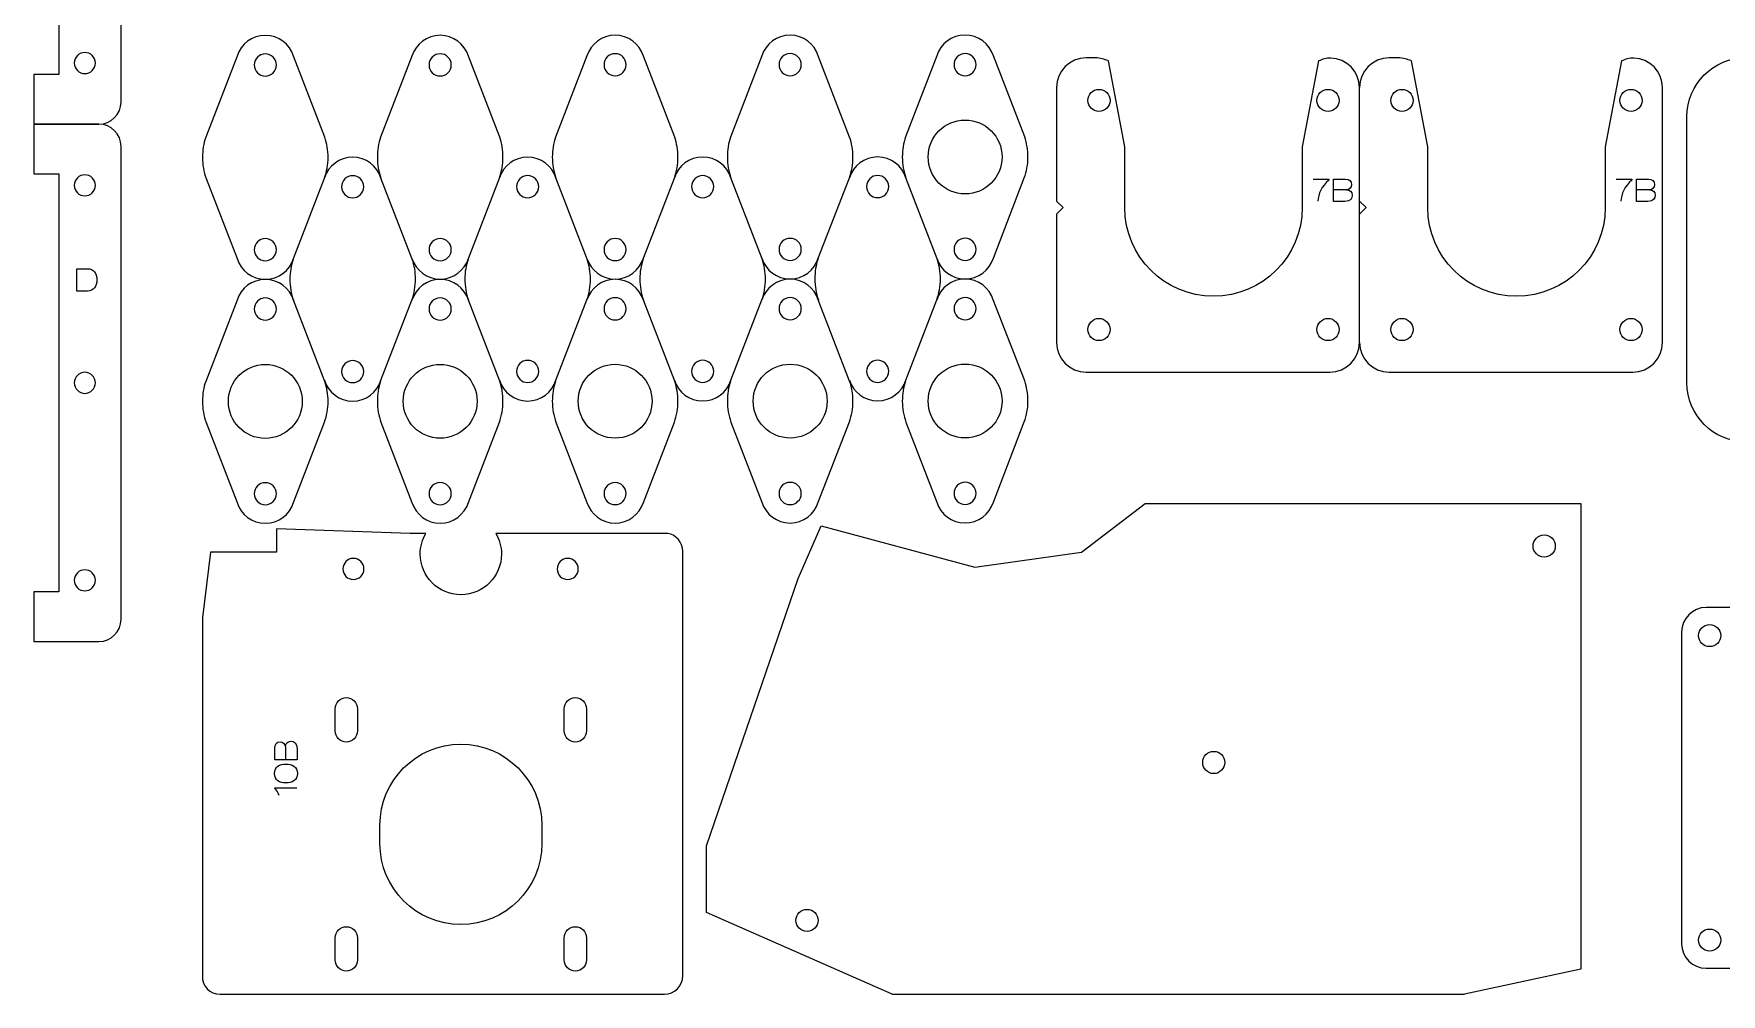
# Model space of a CAD drawing. Header units: millimetres. Extents: x 3 to 781, y 1 to 299.
# Drawn here: x 11.9 to 194.6, y 93.2 to 197.2 of the extents above; entities that cross this region are included whole.
import ezdxf

# ---------------------------------------------------------------- set-up
doc = ezdxf.new("R2010")
doc.units = ezdxf.units.MM
doc.layers.add('Layer_1', color=1, linetype='CONTINUOUS', true_color=0xff0000)
doc.layers.add('Left D Arm Back Text', color=5, linetype='CONTINUOUS', lineweight=0, true_color=0x0000ff)
doc.layers.add('Left D Back', color=1, linetype='CONTINUOUS', lineweight=0, true_color=0xff0000)

msp = doc.modelspace()

# ---------------------------------------------------------------- linework, layer by layer
at = {"layer": 'Layer_1'}
for p, q in [((32.06, 93.22), (80.17, 93.22)), ((104.83, 93.24), (166.78, 93.24))]:
    msp.add_line(p, q, dxfattribs=at)
at = {"layer": 'Layer_1', "color": 1, "true_color": 0xff0000}
for points in [[(33.9, 194.78), (30.51, 185.99)], [(38.16, 193.82), (38.16, 193.82)], [(43.4, 185.99), (40.01, 194.77)], [(52.84, 194.79), (49.44, 186)], [(57.09, 193.83), (57.09, 193.83)], [(62.34, 186), (58.95, 194.78)], [(71.78, 194.8), (68.39, 186.01)], [(76.03, 193.84), (76.03, 193.84)], [(81.28, 186.01), (77.89, 194.79)], [(90.72, 194.8), (87.33, 186.02)], [(94.98, 193.85), (94.98, 193.85)], [(100.22, 186.02), (96.83, 194.8)], [(109.66, 194.81), (106.27, 186.03)], [(113.92, 193.86), (113.92, 193.86)], [(119.17, 186.03), (115.78, 194.81)], [(126.81, 194.58), (125.81, 194.58)], [(130.01, 178.38), (130.01, 184.95), (128.23, 194.25)], [(150.99, 194.25), (149.2, 184.95), (149.21, 178.38)], [(159.61, 194.58), (158.61, 194.58)], [(162.81, 178.38), (162.81, 184.95), (161.03, 194.25)], [(183.79, 194.25), (182.01, 184.95), (182.01, 178.38)], [(122.61, 191.38), (122.61, 179.09), (123.32, 178.39), (122.61, 177.68), (122.61, 163.78), (122.61, 163.78)], [(127.21, 191.18), (127.21, 191.18)], [(152.01, 191.18), (152.01, 191.18)], [(155.41, 163.78), (155.41, 191.38)], [(160.01, 191.18), (160.01, 191.18)], [(184.81, 191.18), (184.81, 191.18)], [(188.21, 163.78), (188.21, 191.38)], [(190.86, 159.42), (190.86, 188.22)], [(112.72, 187.86), (112.72, 187.86)], [(30.55, 181.54), (33.9, 172.86), (33.9, 172.86)], [(40.01, 172.87), (43.37, 181.56)], [(52.87, 172.8), (49.48, 181.58)], [(58.95, 172.88), (62.31, 181.57)], [(71.81, 172.81), (68.42, 181.59)], [(77.89, 172.89), (81.25, 181.58)], [(90.75, 172.82), (87.36, 181.6)], [(96.83, 172.9), (100.19, 181.59)], [(109.7, 172.83), (106.31, 181.61)], [(115.78, 172.91), (119.13, 181.6)], [(47.62, 180.63), (47.62, 180.63)], [(66.56, 180.64), (66.56, 180.64)], [(85.51, 180.65), (85.51, 180.65)], [(104.45, 180.66), (104.45, 180.66)], [(155.41, 179.09), (156.12, 178.39), (155.41, 177.68)], [(38.16, 173.82), (38.16, 173.82)], [(57.09, 173.83), (57.09, 173.83)], [(76.03, 173.84), (76.03, 173.84)], [(94.98, 173.85), (94.98, 173.85)], [(113.92, 173.86), (113.92, 173.86)], [(33.9, 168.36), (30.51, 159.57), (30.51, 159.57)], [(43.4, 159.57), (40.01, 168.35)], [(49.48, 159.68), (52.84, 168.37)], [(62.34, 159.58), (58.95, 168.37)], [(68.42, 159.69), (71.78, 168.38)], [(81.28, 159.59), (77.89, 168.37)], [(87.36, 159.7), (90.72, 168.39)], [(100.22, 159.6), (96.83, 168.38)], [(106.31, 159.71), (109.66, 168.4)], [(119.17, 159.61), (115.77, 168.39)], [(38.16, 167.4), (38.16, 167.4)], [(57.09, 167.41), (57.09, 167.41)], [(76.03, 167.42), (76.03, 167.42)], [(94.98, 167.43), (94.98, 167.43)], [(113.92, 167.44), (113.92, 167.44)], [(127.21, 166.38), (127.21, 166.38)], [(152.01, 166.38), (152.01, 166.38)], [(160.01, 166.38), (160.01, 166.38)], [(184.81, 166.38), (184.81, 166.38)], [(36.96, 161.4), (36.96, 161.4)], [(55.89, 161.41), (55.89, 161.41)], [(74.83, 161.42), (74.83, 161.42)], [(93.78, 161.43), (93.78, 161.43)], [(112.72, 161.44), (112.72, 161.44)], [(47.62, 160.63), (47.62, 160.63)], [(66.56, 160.64), (66.56, 160.64)], [(85.51, 160.65), (85.51, 160.65)], [(104.45, 160.66), (104.45, 160.66)], [(125.81, 160.58), (152.21, 160.58)], [(158.61, 160.58), (185.01, 160.58)], [(30.55, 155.13), (33.9, 146.45)], [(40.01, 146.45), (43.37, 155.14)], [(49.48, 155.14), (52.84, 146.46)], [(58.95, 146.46), (62.31, 155.15)], [(68.42, 155.15), (71.78, 146.47)], [(77.89, 146.47), (81.25, 155.16)], [(87.37, 155.15), (90.72, 146.48)], [(96.83, 146.48), (100.19, 155.17)], [(106.31, 155.16), (109.66, 146.48)], [(115.78, 146.49), (119.13, 155.18)], [(38.16, 147.4), (38.16, 147.4)], [(57.09, 147.41), (57.09, 147.41)], [(76.03, 147.42), (76.03, 147.42)], [(104.83, 93.24), (84.73, 102.07), (84.73, 109.29), (94.64, 138.21), (97.15, 143.93), (113.79, 139.44), (125.31, 141.07), (132.22, 146.33), (179.37, 146.33), (179.37, 95.92), (166.78, 93.24)], [(94.98, 147.43), (94.98, 147.43)], [(113.92, 147.44), (113.92, 147.44)], [(54.35, 143.11), (52.63, 143.11), (38.17, 143.6), (38.17, 141.06), (31.04, 141.06), (30.16, 134.01), (30.16, 95.2)], [(80.03, 143.11), (61.91, 143.11)], [(82.15, 95.2), (82.15, 141.17)], [(176.61, 141.74), (176.61, 141.74)], [(46.5, 138.12), (46.5, 138.12)], [(69.7, 138.12), (69.7, 138.12)], [(226.68, 135.09), (221.58, 135.09), (198.19, 135.09), (192.93, 135.09)], [(190.28, 132.43), (190.28, 103.95), (190.28, 98.69)], [(193.32, 133.25), (193.32, 133.25)], [(44.53, 121.72), (44.53, 124.13)], [(46.93, 124.13), (46.93, 121.72), (46.93, 121.72)], [(69.33, 121.72), (69.33, 124.13)], [(71.73, 124.13), (71.73, 121.72), (71.73, 121.72)], [(140.84, 118.31), (140.84, 118.31)], [(49.37, 109.52), (49.37, 111.53)], [(66.89, 111.53), (66.89, 109.52), (66.89, 109.52)], [(96.81, 101.21), (96.81, 101.21)], [(44.53, 96.92), (44.53, 99.33)], [(46.93, 99.33), (46.93, 96.92), (46.93, 96.92)], [(69.33, 96.92), (69.33, 99.33)], [(71.73, 99.33), (71.73, 96.92), (71.73, 96.92)], [(192.12, 99.08), (192.12, 99.08)], [(192.94, 96.04), (198.03, 96.04), (221.42, 96.04), (221.42, 96.04)]]:
    msp.add_lwpolyline(points, dxfattribs=at)
at = {"layer": 'Layer_1', "color": 5, "true_color": 0x0000ff}
for points in [[(150.4, 181.44), (152.09, 181.44), (152.09, 181.35)], [(152.59, 181.46), (153.91, 181.46)], [(153.82, 179.04), (152.59, 179.04), (152.59, 181.46), (152.59, 181.46)], [(183.2, 181.44), (184.89, 181.44), (184.89, 181.35)], [(185.39, 181.46), (186.71, 181.46)], [(186.62, 179.04), (185.39, 179.04), (185.39, 181.46), (185.39, 181.46)], [(154.02, 180.31), (152.59, 180.31)], [(154.02, 180.31), (154.02, 180.3)], [(186.82, 180.31), (185.39, 180.31)], [(186.82, 180.31), (186.82, 180.3)], [(37.99, 118.58), (37.99, 119.89)], [(40.4, 119.8), (40.4, 118.58), (37.99, 118.58), (37.99, 118.58)], [(39.14, 120), (39.13, 118.58)], [(39.13, 120), (39.14, 120)], [(37.95, 117.12), (37.95, 117.12)], [(38, 115.48), (38, 115.57), (40.39, 115.57)]]:
    msp.add_lwpolyline(points, dxfattribs=at)
at = {"layer": 'Layer_1', "color": 1, "true_color": 0xff0000}
for points in [[(36.96, 197.02), (35.52, 197.02), (34.31, 196.08), (33.9, 194.78)], [(40.01, 194.77), (39.61, 196.08), (38.39, 197.02), (36.96, 197.02)], [(55.89, 197.03), (54.46, 197.03), (53.24, 196.09), (52.84, 194.79)], [(58.95, 194.78), (58.54, 196.09), (57.33, 197.03), (55.89, 197.03)], [(74.83, 197.04), (73.4, 197.04), (72.19, 196.1), (71.78, 194.8)], [(77.89, 194.79), (77.48, 196.1), (76.27, 197.04), (74.83, 197.04)], [(93.78, 197.05), (92.34, 197.05), (91.13, 196.11), (90.72, 194.8)], [(96.83, 194.8), (96.43, 196.1), (95.21, 197.05), (93.78, 197.05)], [(112.72, 197.06), (111.28, 197.06), (110.07, 196.11), (109.66, 194.81)], [(115.78, 194.81), (115.37, 196.11), (114.15, 197.06), (112.72, 197.06)], [(36.96, 195.02), (36.29, 195.02), (35.76, 194.48), (35.76, 193.82)], [(35.76, 193.82), (35.76, 193.16), (36.29, 192.62), (36.96, 192.62)], [(38.16, 193.82), (38.16, 194.48), (37.62, 195.02), (36.96, 195.02)], [(36.96, 192.62), (37.62, 192.62), (38.16, 193.16), (38.16, 193.82)], [(55.89, 195.03), (55.23, 195.03), (54.69, 194.49), (54.69, 193.83)], [(54.69, 193.83), (54.69, 193.17), (55.23, 192.63), (55.89, 192.63)], [(57.09, 193.83), (57.09, 194.49), (56.55, 195.03), (55.89, 195.03)], [(55.89, 192.63), (56.55, 192.63), (57.09, 193.17), (57.09, 193.83)], [(74.83, 195.04), (74.17, 195.04), (73.63, 194.5), (73.63, 193.84)], [(73.63, 193.84), (73.63, 193.18), (74.17, 192.64), (74.83, 192.64)], [(76.03, 193.84), (76.03, 194.5), (75.5, 195.04), (74.83, 195.04)], [(74.83, 192.64), (75.5, 192.64), (76.03, 193.18), (76.03, 193.84)], [(93.78, 195.05), (93.11, 195.05), (92.58, 194.51), (92.58, 193.85)], [(92.58, 193.85), (92.58, 193.19), (93.11, 192.65), (93.78, 192.65)], [(94.98, 193.85), (94.98, 194.51), (94.44, 195.05), (93.78, 195.05)], [(93.78, 192.65), (94.44, 192.65), (94.98, 193.19), (94.98, 193.85)], [(112.72, 195.06), (112.06, 195.06), (111.52, 194.52), (111.52, 193.86)], [(111.52, 193.86), (111.52, 193.19), (112.06, 192.66), (112.72, 192.66)], [(113.92, 193.86), (113.92, 194.52), (113.38, 195.06), (112.72, 195.06)], [(112.72, 192.66), (113.38, 192.66), (113.92, 193.19), (113.92, 193.86)], [(125.81, 194.58), (124.04, 194.58), (122.61, 193.14), (122.61, 191.38)], [(128.23, 194.25), (127.8, 194.46), (127.32, 194.58), (126.81, 194.58)], [(152.31, 194.57), (151.84, 194.56), (151.39, 194.44), (150.99, 194.25)], [(155.41, 191.38), (155.41, 193.11), (154.03, 194.52), (152.31, 194.57)], [(158.61, 194.58), (156.84, 194.58), (155.41, 193.14), (155.41, 191.38)], [(161.03, 194.25), (160.6, 194.46), (160.12, 194.58), (159.61, 194.58)], [(185.11, 194.57), (184.64, 194.56), (184.19, 194.44), (183.79, 194.25)], [(188.21, 191.38), (188.21, 193.11), (186.83, 194.52), (185.11, 194.57)], [(190.86, 188.22), (190.86, 191.75), (193.73, 194.62), (197.26, 194.62)], [(126.01, 189.98), (126.01, 190.64), (126.55, 191.18), (127.21, 191.18)], [(127.21, 191.18), (127.87, 191.18), (128.41, 190.64), (128.41, 189.98)], [(150.81, 189.98), (150.81, 190.64), (151.35, 191.18), (152.01, 191.18)], [(152.01, 191.18), (152.67, 191.18), (153.21, 190.64), (153.21, 189.98)], [(158.81, 189.98), (158.81, 190.64), (159.35, 191.18), (160.01, 191.18)], [(160.01, 191.18), (160.67, 191.18), (161.21, 190.64), (161.21, 189.98)], [(183.61, 189.98), (183.61, 190.64), (184.15, 191.18), (184.81, 191.18)], [(184.81, 191.18), (185.47, 191.18), (186.01, 190.64), (186.01, 189.98)], [(127.21, 188.78), (126.55, 188.78), (126.01, 189.31), (126.01, 189.98)], [(128.41, 189.98), (128.41, 189.31), (127.87, 188.78), (127.21, 188.78)], [(152.01, 188.78), (151.35, 188.78), (150.81, 189.31), (150.81, 189.98)], [(153.21, 189.98), (153.21, 189.31), (152.67, 188.78), (152.01, 188.78)], [(160.01, 188.78), (159.35, 188.78), (158.81, 189.31), (158.81, 189.98)], [(161.21, 189.98), (161.21, 189.31), (160.67, 188.78), (160.01, 188.78)], [(184.81, 188.78), (184.15, 188.78), (183.61, 189.31), (183.61, 189.98)], [(186.01, 189.98), (186.01, 189.31), (185.47, 188.78), (184.81, 188.78)], [(108.72, 183.86), (108.72, 186.07), (110.51, 187.86), (112.72, 187.86)], [(112.72, 187.86), (114.93, 187.86), (116.72, 186.07), (116.72, 183.86)], [(30.51, 185.99), (30.28, 185.31), (30.16, 184.58), (30.16, 183.82)], [(43.76, 183.82), (43.76, 184.58), (43.63, 185.31), (43.4, 185.99)], [(49.44, 186), (49.21, 185.32), (49.09, 184.59), (49.09, 183.83)], [(62.69, 183.83), (62.69, 184.59), (62.57, 185.32), (62.34, 186)], [(68.39, 186.01), (68.16, 185.33), (68.03, 184.6), (68.03, 183.84)], [(81.63, 183.84), (81.63, 184.6), (81.51, 185.33), (81.28, 186.01)], [(87.33, 186.02), (87.1, 185.34), (86.98, 184.61), (86.98, 183.85)], [(100.58, 183.85), (100.58, 184.61), (100.45, 185.34), (100.22, 186.02)], [(106.27, 186.03), (106.04, 185.34), (105.92, 184.62), (105.92, 183.86)], [(119.52, 183.86), (119.52, 184.62), (119.4, 185.34), (119.17, 186.03)], [(30.16, 183.82), (30.16, 183.02), (30.29, 182.26), (30.55, 181.54)], [(46.42, 183.83), (44.99, 183.83), (43.77, 182.89), (43.37, 181.59)], [(43.37, 181.56), (43.62, 182.27), (43.76, 183.03), (43.76, 183.82)], [(49.48, 181.58), (49.07, 182.89), (47.86, 183.83), (46.42, 183.83)], [(49.09, 183.83), (49.09, 183.03), (49.23, 182.27), (49.48, 181.55)], [(65.36, 183.84), (63.93, 183.84), (62.72, 182.9), (62.31, 181.6)], [(62.31, 181.57), (62.56, 182.28), (62.69, 183.04), (62.69, 183.83)], [(68.42, 181.59), (68.01, 182.89), (66.8, 183.84), (65.36, 183.84)], [(68.03, 183.84), (68.03, 183.04), (68.17, 182.28), (68.42, 181.56)], [(84.31, 183.85), (82.87, 183.85), (81.66, 182.9), (81.25, 181.6)], [(81.25, 181.58), (81.5, 182.29), (81.63, 183.05), (81.63, 183.84)], [(87.36, 181.6), (86.96, 182.9), (85.74, 183.85), (84.31, 183.85)], [(86.98, 183.85), (86.98, 183.05), (87.11, 182.28), (87.37, 181.57)], [(103.25, 183.86), (101.82, 183.86), (100.6, 182.91), (100.19, 181.61)], [(100.19, 181.59), (100.44, 182.3), (100.58, 183.06), (100.58, 183.85)], [(106.31, 181.61), (105.9, 182.91), (104.69, 183.86), (103.25, 183.86)], [(105.92, 183.86), (105.92, 183.06), (106.06, 182.29), (106.31, 181.58)], [(112.72, 179.86), (110.51, 179.86), (108.72, 181.65), (108.72, 183.86)], [(116.72, 183.86), (116.72, 181.65), (114.93, 179.86), (112.72, 179.86)], [(119.13, 181.6), (119.38, 182.3), (119.52, 183.06), (119.52, 183.86)], [(46.42, 181.83), (45.76, 181.83), (45.22, 181.29), (45.22, 180.63)], [(47.62, 180.63), (47.62, 181.29), (47.08, 181.83), (46.42, 181.83)], [(65.36, 181.84), (64.7, 181.84), (64.16, 181.3), (64.16, 180.64)], [(66.56, 180.64), (66.56, 181.3), (66.03, 181.84), (65.36, 181.84)], [(84.31, 181.85), (83.64, 181.85), (83.11, 181.31), (83.11, 180.65)], [(85.51, 180.65), (85.51, 181.31), (84.97, 181.85), (84.31, 181.85)], [(103.25, 181.86), (102.59, 181.86), (102.05, 181.32), (102.05, 180.66)], [(104.45, 180.66), (104.45, 181.32), (103.91, 181.86), (103.25, 181.86)], [(45.22, 180.63), (45.22, 179.97), (45.76, 179.43), (46.42, 179.43)], [(46.42, 179.43), (47.08, 179.43), (47.62, 179.97), (47.62, 180.63)], [(64.16, 180.64), (64.16, 179.98), (64.7, 179.44), (65.36, 179.44)], [(65.36, 179.44), (66.03, 179.44), (66.56, 179.98), (66.56, 180.64)], [(83.11, 180.65), (83.11, 179.99), (83.64, 179.45), (84.31, 179.45)], [(84.31, 179.45), (84.97, 179.45), (85.51, 179.99), (85.51, 180.65)], [(102.05, 180.66), (102.05, 179.99), (102.59, 179.46), (103.25, 179.46)], [(103.25, 179.46), (103.91, 179.46), (104.45, 179.99), (104.45, 180.66)], [(139.61, 168.78), (134.31, 168.78), (130.01, 173.07), (130.01, 178.38)], [(149.21, 178.38), (149.21, 173.07), (144.91, 168.78), (139.61, 168.78)], [(172.41, 168.78), (167.11, 168.78), (162.81, 173.07), (162.81, 178.38)], [(182.01, 178.38), (182.01, 173.07), (177.71, 168.78), (172.41, 168.78)], [(36.96, 175.02), (36.29, 175.02), (35.76, 174.48), (35.76, 173.82)], [(35.76, 173.82), (35.76, 173.16), (36.29, 172.62), (36.96, 172.62)], [(38.16, 173.82), (38.16, 174.48), (37.62, 175.02), (36.96, 175.02)], [(36.96, 172.62), (37.62, 172.62), (38.16, 173.16), (38.16, 173.82)], [(55.89, 175.03), (55.23, 175.03), (54.69, 174.49), (54.69, 173.83)], [(54.69, 173.83), (54.69, 173.17), (55.23, 172.63), (55.89, 172.63)], [(57.09, 173.83), (57.09, 174.49), (56.55, 175.03), (55.89, 175.03)], [(55.89, 172.63), (56.55, 172.63), (57.09, 173.17), (57.09, 173.83)], [(74.83, 175.04), (74.17, 175.04), (73.63, 174.5), (73.63, 173.84)], [(73.63, 173.84), (73.63, 173.18), (74.17, 172.64), (74.83, 172.64)], [(76.03, 173.84), (76.03, 174.5), (75.5, 175.04), (74.83, 175.04)], [(74.83, 172.64), (75.5, 172.64), (76.03, 173.18), (76.03, 173.84)], [(93.78, 175.05), (93.11, 175.05), (92.58, 174.51), (92.58, 173.85)], [(92.58, 173.85), (92.58, 173.19), (93.11, 172.65), (93.78, 172.65)], [(94.98, 173.85), (94.98, 174.51), (94.44, 175.05), (93.78, 175.05)], [(93.78, 172.65), (94.44, 172.65), (94.98, 173.19), (94.98, 173.85)], [(112.72, 175.06), (112.06, 175.06), (111.52, 174.52), (111.52, 173.86)], [(111.52, 173.86), (111.52, 173.19), (112.06, 172.66), (112.72, 172.66)], [(113.92, 173.86), (113.92, 174.52), (113.38, 175.06), (112.72, 175.06)], [(112.72, 172.66), (113.38, 172.66), (113.92, 173.19), (113.92, 173.86)], [(33.9, 172.86), (34.31, 171.56), (35.52, 170.62), (36.96, 170.62)], [(36.96, 170.62), (38.39, 170.62), (39.61, 171.57), (40.01, 172.87)], [(39.97, 172.8), (39.75, 172.12), (39.62, 171.39), (39.62, 170.63)], [(52.84, 172.88), (53.24, 171.57), (54.46, 170.63), (55.89, 170.63)], [(53.22, 170.63), (53.22, 171.39), (53.1, 172.12), (52.87, 172.8)], [(55.89, 170.63), (57.33, 170.63), (58.54, 171.58), (58.95, 172.88)], [(58.92, 172.81), (58.69, 172.13), (58.56, 171.4), (58.56, 170.64)], [(71.78, 172.88), (72.19, 171.58), (73.4, 170.64), (74.83, 170.64)], [(72.16, 170.64), (72.16, 171.4), (72.04, 172.13), (71.81, 172.81)], [(74.83, 170.64), (76.27, 170.64), (77.48, 171.59), (77.89, 172.89)], [(77.86, 172.82), (77.63, 172.14), (77.51, 171.41), (77.51, 170.65)], [(90.72, 172.89), (91.13, 171.59), (92.34, 170.65), (93.78, 170.65)], [(91.11, 170.65), (91.11, 171.41), (90.98, 172.14), (90.75, 172.82)], [(93.78, 170.65), (95.21, 170.65), (96.43, 171.59), (96.83, 172.9)], [(96.8, 172.83), (96.57, 172.14), (96.45, 171.42), (96.45, 170.66)], [(109.66, 172.9), (110.07, 171.6), (111.29, 170.66), (112.72, 170.66)], [(110.05, 170.66), (110.05, 171.42), (109.93, 172.14), (109.7, 172.83)], [(112.72, 170.66), (114.16, 170.66), (115.37, 171.6), (115.78, 172.91)], [(36.96, 170.6), (35.52, 170.6), (34.31, 169.66), (33.9, 168.36)], [(40.01, 168.35), (39.61, 169.66), (38.39, 170.6), (36.96, 170.6)], [(39.62, 170.63), (39.62, 169.83), (39.76, 169.07), (40.01, 168.35)], [(52.84, 168.37), (53.09, 169.08), (53.22, 169.84), (53.22, 170.63)], [(55.89, 170.61), (54.46, 170.61), (53.24, 169.67), (52.84, 168.37)], [(58.95, 168.37), (58.54, 169.67), (57.33, 170.61), (55.89, 170.61)], [(58.56, 170.64), (58.56, 169.84), (58.7, 169.08), (58.95, 168.36)], [(71.78, 168.38), (72.03, 169.09), (72.16, 169.85), (72.16, 170.64)], [(74.83, 170.62), (73.4, 170.62), (72.19, 169.68), (71.78, 168.38)], [(77.89, 168.37), (77.48, 169.68), (76.27, 170.62), (74.83, 170.62)], [(77.51, 170.65), (77.51, 169.85), (77.64, 169.08), (77.9, 168.37)], [(90.72, 168.39), (90.97, 169.09), (91.11, 169.86), (91.11, 170.65)], [(93.78, 170.63), (92.34, 170.63), (91.13, 169.69), (90.72, 168.39)], [(96.83, 168.38), (96.43, 169.69), (95.21, 170.63), (93.78, 170.63)], [(96.45, 170.66), (96.45, 169.86), (96.59, 169.09), (96.84, 168.38)], [(109.66, 168.4), (109.91, 169.1), (110.05, 169.86), (110.05, 170.66)], [(112.72, 170.64), (111.28, 170.64), (110.07, 169.7), (109.66, 168.4)], [(115.77, 168.39), (115.37, 169.69), (114.15, 170.64), (112.72, 170.64)], [(36.96, 168.6), (36.29, 168.6), (35.76, 168.07), (35.76, 167.4)], [(38.16, 167.4), (38.16, 168.07), (37.62, 168.6), (36.96, 168.6)], [(55.89, 168.61), (55.23, 168.61), (54.69, 168.08), (54.69, 167.41)], [(57.09, 167.41), (57.09, 168.08), (56.55, 168.61), (55.89, 168.61)], [(74.83, 168.62), (74.17, 168.62), (73.63, 168.09), (73.63, 167.42)], [(76.03, 167.42), (76.03, 168.09), (75.5, 168.62), (74.83, 168.62)], [(93.78, 168.63), (93.11, 168.63), (92.58, 168.09), (92.58, 167.43)], [(94.98, 167.43), (94.98, 168.09), (94.44, 168.63), (93.78, 168.63)], [(112.72, 168.64), (112.06, 168.64), (111.52, 168.1), (111.52, 167.44)], [(113.92, 167.44), (113.92, 168.1), (113.38, 168.64), (112.72, 168.64)], [(35.76, 167.4), (35.76, 166.74), (36.29, 166.2), (36.96, 166.2)], [(36.96, 166.2), (37.62, 166.2), (38.16, 166.74), (38.16, 167.4)], [(54.69, 167.41), (54.69, 166.75), (55.23, 166.21), (55.89, 166.21)], [(55.89, 166.21), (56.55, 166.21), (57.09, 166.75), (57.09, 167.41)], [(73.63, 167.42), (73.63, 166.76), (74.17, 166.22), (74.83, 166.22)], [(74.83, 166.22), (75.5, 166.22), (76.03, 166.76), (76.03, 167.42)], [(92.58, 167.43), (92.58, 166.77), (93.11, 166.23), (93.78, 166.23)], [(93.78, 166.23), (94.44, 166.23), (94.98, 166.77), (94.98, 167.43)], [(111.52, 167.44), (111.52, 166.78), (112.06, 166.24), (112.72, 166.24)], [(112.72, 166.24), (113.38, 166.24), (113.92, 166.78), (113.92, 167.44)], [(126.01, 165.18), (126.01, 165.84), (126.55, 166.38), (127.21, 166.38)], [(127.21, 166.38), (127.87, 166.38), (128.41, 165.84), (128.41, 165.18)], [(150.81, 165.18), (150.81, 165.84), (151.35, 166.38), (152.01, 166.38)], [(152.01, 166.38), (152.67, 166.38), (153.21, 165.84), (153.21, 165.18)], [(158.81, 165.18), (158.81, 165.84), (159.35, 166.38), (160.01, 166.38)], [(160.01, 166.38), (160.67, 166.38), (161.21, 165.84), (161.21, 165.18)], [(183.61, 165.18), (183.61, 165.84), (184.15, 166.38), (184.81, 166.38)], [(184.81, 166.38), (185.47, 166.38), (186.01, 165.84), (186.01, 165.18)], [(127.21, 163.98), (126.55, 163.98), (126.01, 164.51), (126.01, 165.18)], [(128.41, 165.18), (128.41, 164.51), (127.87, 163.98), (127.21, 163.98)], [(152.01, 163.98), (151.35, 163.98), (150.81, 164.51), (150.81, 165.18)], [(153.21, 165.18), (153.21, 164.51), (152.67, 163.98), (152.01, 163.98)], [(160.01, 163.98), (159.35, 163.98), (158.81, 164.51), (158.81, 165.18)], [(161.21, 165.18), (161.21, 164.51), (160.67, 163.98), (160.01, 163.98)], [(184.81, 163.98), (184.15, 163.98), (183.61, 164.51), (183.61, 165.18)], [(186.01, 165.18), (186.01, 164.51), (185.47, 163.98), (184.81, 163.98)], [(122.61, 163.78), (122.61, 162.01), (124.04, 160.58), (125.81, 160.58)], [(152.21, 160.58), (153.98, 160.58), (155.41, 162.01), (155.41, 163.78)], [(155.41, 163.78), (155.41, 162.01), (156.84, 160.58), (158.61, 160.58)], [(185.01, 160.58), (186.78, 160.58), (188.21, 162.01), (188.21, 163.78)], [(32.96, 157.4), (32.96, 159.61), (34.75, 161.4), (36.96, 161.4)], [(36.96, 161.4), (39.17, 161.4), (40.96, 159.61), (40.96, 157.4)], [(46.42, 161.83), (45.76, 161.83), (45.22, 161.29), (45.22, 160.63)], [(47.62, 160.63), (47.62, 161.29), (47.08, 161.83), (46.42, 161.83)], [(51.89, 157.41), (51.89, 159.62), (53.68, 161.41), (55.89, 161.41)], [(55.89, 161.41), (58.1, 161.41), (59.89, 159.62), (59.89, 157.41)], [(65.36, 161.84), (64.7, 161.84), (64.16, 161.3), (64.16, 160.64)], [(66.56, 160.64), (66.56, 161.3), (66.03, 161.84), (65.36, 161.84)], [(70.83, 157.42), (70.83, 159.63), (72.62, 161.42), (74.83, 161.42)], [(74.83, 161.42), (77.04, 161.42), (78.83, 159.63), (78.83, 157.42)], [(84.31, 161.85), (83.64, 161.85), (83.11, 161.31), (83.11, 160.65)], [(85.51, 160.65), (85.51, 161.31), (84.97, 161.85), (84.31, 161.85)], [(89.78, 157.43), (89.78, 159.64), (91.57, 161.43), (93.78, 161.43)], [(93.78, 161.43), (95.99, 161.43), (97.78, 159.64), (97.78, 157.43)], [(103.25, 161.86), (102.59, 161.86), (102.05, 161.32), (102.05, 160.66)], [(104.45, 160.66), (104.45, 161.32), (103.91, 161.86), (103.25, 161.86)], [(108.72, 157.44), (108.72, 159.65), (110.51, 161.44), (112.72, 161.44)], [(112.72, 161.44), (114.93, 161.44), (116.72, 159.65), (116.72, 157.44)], [(30.51, 159.57), (30.28, 158.89), (30.16, 158.16), (30.16, 157.4)], [(43.37, 159.68), (43.77, 158.38), (44.99, 157.43), (46.42, 157.43)], [(43.76, 157.4), (43.76, 158.16), (43.63, 158.89), (43.4, 159.57)], [(45.22, 160.63), (45.22, 159.97), (45.76, 159.43), (46.42, 159.43)], [(46.42, 159.43), (47.08, 159.43), (47.62, 159.97), (47.62, 160.63)], [(46.42, 157.43), (47.86, 157.43), (49.07, 158.38), (49.48, 159.68)], [(49.44, 159.58), (49.21, 158.9), (49.09, 158.17), (49.09, 157.41)], [(62.31, 159.68), (62.72, 158.38), (63.93, 157.44), (65.36, 157.44)], [(62.69, 157.41), (62.69, 158.17), (62.57, 158.9), (62.34, 159.58)], [(64.16, 160.64), (64.16, 159.98), (64.7, 159.44), (65.36, 159.44)], [(65.36, 159.44), (66.03, 159.44), (66.56, 159.98), (66.56, 160.64)], [(65.36, 157.44), (66.8, 157.44), (68.02, 158.39), (68.42, 159.69)], [(68.39, 159.59), (68.16, 158.91), (68.03, 158.18), (68.03, 157.42)], [(81.25, 159.69), (81.66, 158.39), (82.87, 157.45), (84.31, 157.45)], [(81.63, 157.42), (81.63, 158.18), (81.51, 158.91), (81.28, 159.59)], [(83.11, 160.65), (83.11, 159.99), (83.64, 159.45), (84.31, 159.45)], [(84.31, 159.45), (84.97, 159.45), (85.51, 159.99), (85.51, 160.65)], [(84.31, 157.45), (85.74, 157.45), (86.96, 158.39), (87.36, 159.7)], [(87.33, 159.6), (87.1, 158.92), (86.98, 158.19), (86.98, 157.43)], [(100.19, 159.7), (100.6, 158.4), (101.82, 157.46), (103.25, 157.46)], [(100.58, 157.43), (100.58, 158.19), (100.45, 158.92), (100.22, 159.6)], [(102.05, 160.66), (102.05, 159.99), (102.59, 159.46), (103.25, 159.46)], [(103.25, 159.46), (103.91, 159.46), (104.45, 159.99), (104.45, 160.66)], [(103.25, 157.46), (104.69, 157.46), (105.9, 158.4), (106.31, 159.71)], [(106.27, 159.61), (106.04, 158.93), (105.92, 158.2), (105.92, 157.44)], [(119.52, 157.44), (119.52, 158.2), (119.39, 158.93), (119.17, 159.61)], [(197.26, 153.02), (193.73, 153.02), (190.86, 155.89), (190.86, 159.42)], [(30.16, 157.4), (30.16, 156.6), (30.29, 155.84), (30.55, 155.13)], [(36.96, 153.4), (34.75, 153.4), (32.96, 155.19), (32.96, 157.4)], [(40.96, 157.4), (40.96, 155.19), (39.17, 153.4), (36.96, 153.4)], [(43.37, 155.14), (43.62, 155.85), (43.76, 156.61), (43.76, 157.4)], [(49.09, 157.41), (49.09, 156.62), (49.23, 155.85), (49.48, 155.14)], [(55.89, 153.41), (53.68, 153.41), (51.89, 155.21), (51.89, 157.41)], [(59.89, 157.41), (59.89, 155.21), (58.1, 153.41), (55.89, 153.41)], [(62.31, 155.15), (62.56, 155.86), (62.69, 156.62), (62.69, 157.41)], [(68.03, 157.42), (68.03, 156.62), (68.17, 155.86), (68.42, 155.15)], [(74.83, 153.42), (72.62, 153.42), (70.83, 155.21), (70.83, 157.42)], [(78.83, 157.42), (78.83, 155.21), (77.04, 153.42), (74.83, 153.42)], [(81.25, 155.16), (81.5, 155.87), (81.63, 156.63), (81.63, 157.42)], [(86.98, 157.43), (86.98, 156.63), (87.11, 155.87), (87.37, 155.15)], [(93.78, 153.43), (91.57, 153.43), (89.78, 155.22), (89.78, 157.43)], [(97.78, 157.43), (97.78, 155.22), (95.99, 153.43), (93.78, 153.43)], [(100.19, 155.17), (100.44, 155.88), (100.58, 156.64), (100.58, 157.43)], [(105.92, 157.44), (105.92, 156.64), (106.06, 155.87), (106.31, 155.16)], [(112.72, 153.44), (110.51, 153.44), (108.72, 155.23), (108.72, 157.44)], [(116.72, 157.44), (116.72, 155.23), (114.93, 153.44), (112.72, 153.44)], [(119.13, 155.18), (119.38, 155.89), (119.52, 156.65), (119.52, 157.44)], [(36.96, 148.6), (36.29, 148.6), (35.76, 148.07), (35.76, 147.4)], [(38.16, 147.4), (38.16, 148.07), (37.62, 148.6), (36.96, 148.6)], [(55.89, 148.61), (55.23, 148.61), (54.69, 148.08), (54.69, 147.41)], [(57.09, 147.41), (57.09, 148.08), (56.55, 148.61), (55.89, 148.61)], [(74.83, 148.62), (74.17, 148.62), (73.63, 148.09), (73.63, 147.42)], [(76.03, 147.42), (76.03, 148.09), (75.5, 148.62), (74.83, 148.62)], [(93.78, 148.63), (93.11, 148.63), (92.58, 148.09), (92.58, 147.43)], [(94.98, 147.43), (94.98, 148.09), (94.44, 148.63), (93.78, 148.63)], [(112.72, 148.64), (112.06, 148.64), (111.52, 148.1), (111.52, 147.44)], [(113.92, 147.44), (113.92, 148.1), (113.38, 148.64), (112.72, 148.64)], [(33.9, 146.45), (34.31, 145.15), (35.52, 144.2), (36.96, 144.2)], [(35.76, 147.4), (35.76, 146.74), (36.29, 146.2), (36.96, 146.2)], [(36.96, 146.2), (37.62, 146.2), (38.16, 146.74), (38.16, 147.4)], [(36.96, 144.2), (38.39, 144.2), (39.61, 145.15), (40.01, 146.45)], [(52.84, 146.46), (53.24, 145.16), (54.46, 144.21), (55.89, 144.21)], [(54.69, 147.41), (54.69, 146.75), (55.23, 146.21), (55.89, 146.21)], [(55.89, 146.21), (56.55, 146.21), (57.09, 146.75), (57.09, 147.41)], [(55.89, 144.21), (57.33, 144.21), (58.54, 145.16), (58.95, 146.46)], [(71.78, 146.47), (72.19, 145.17), (73.4, 144.22), (74.83, 144.22)], [(73.63, 147.42), (73.63, 146.76), (74.17, 146.22), (74.83, 146.22)], [(74.83, 146.22), (75.5, 146.22), (76.03, 146.76), (76.03, 147.42)], [(74.83, 144.22), (76.27, 144.22), (77.48, 145.17), (77.89, 146.47)], [(90.72, 146.48), (91.13, 145.17), (92.34, 144.23), (93.78, 144.23)], [(92.58, 147.43), (92.58, 146.77), (93.11, 146.23), (93.78, 146.23)], [(93.78, 146.23), (94.44, 146.23), (94.98, 146.77), (94.98, 147.43)], [(93.78, 144.23), (95.21, 144.23), (96.43, 145.18), (96.83, 146.48)], [(109.66, 146.48), (110.07, 145.18), (111.28, 144.24), (112.72, 144.24)], [(111.52, 147.44), (111.52, 146.78), (112.06, 146.24), (112.72, 146.24)], [(112.72, 146.24), (113.38, 146.24), (113.92, 146.78), (113.92, 147.44)], [(112.72, 144.24), (114.15, 144.24), (115.37, 145.19), (115.78, 146.49)], [(53.73, 140.87), (53.73, 141.69), (53.96, 142.45), (54.35, 143.11)], [(61.91, 143.11), (62.3, 142.46), (62.53, 141.69), (62.53, 140.87)], [(80.54, 143.11), (80.42, 143.09), (80.3, 143.11), (80.03, 143.11)], [(82.15, 141.17), (82.15, 142.14), (81.46, 142.94), (80.54, 143.11)], [(174.21, 141.74), (174.21, 142.41), (174.75, 142.94), (175.41, 142.94)], [(175.41, 142.94), (176.08, 142.94), (176.61, 142.41), (176.61, 141.74)], [(58.13, 136.47), (55.7, 136.47), (53.73, 138.44), (53.73, 140.87)], [(62.53, 140.87), (62.53, 138.44), (60.56, 136.47), (58.13, 136.47)], [(175.41, 140.54), (174.75, 140.54), (174.21, 141.08), (174.21, 141.74)], [(176.61, 141.74), (176.61, 141.08), (176.08, 140.54), (175.41, 140.54)], [(46.5, 140.4), (45.87, 140.4), (45.36, 139.89), (45.36, 139.26)], [(45.36, 139.26), (45.36, 138.63), (45.87, 138.12), (46.5, 138.12)], [(47.64, 139.26), (47.64, 139.89), (47.13, 140.4), (46.5, 140.4)], [(46.5, 138.12), (47.13, 138.12), (47.64, 138.63), (47.64, 139.26)], [(69.7, 140.4), (69.07, 140.4), (68.56, 139.89), (68.56, 139.26)], [(68.56, 139.26), (68.56, 138.63), (69.07, 138.12), (69.7, 138.12)], [(70.84, 139.26), (70.84, 139.89), (70.33, 140.4), (69.7, 140.4)], [(69.7, 138.12), (70.33, 138.12), (70.84, 138.63), (70.84, 139.26)], [(192.93, 135.09), (191.47, 135.09), (190.28, 133.89), (190.28, 132.43)], [(192.12, 132.05), (192.12, 132.71), (192.66, 133.25), (193.32, 133.25)], [(193.32, 130.85), (192.66, 130.85), (192.12, 131.39), (192.12, 132.05)], [(193.32, 133.25), (193.98, 133.25), (194.52, 132.71), (194.52, 132.05)], [(194.52, 132.05), (194.52, 131.39), (193.98, 130.85), (193.32, 130.85)], [(44.53, 124.13), (44.53, 124.79), (45.07, 125.33), (45.73, 125.33)], [(45.73, 125.33), (46.4, 125.33), (46.93, 124.79), (46.93, 124.13)], [(69.33, 124.13), (69.33, 124.79), (69.87, 125.33), (70.53, 125.33)], [(70.53, 125.33), (71.2, 125.33), (71.73, 124.79), (71.73, 124.13)], [(45.73, 120.52), (45.07, 120.52), (44.53, 121.06), (44.53, 121.72)], [(46.93, 121.72), (46.93, 121.06), (46.4, 120.52), (45.73, 120.52)], [(70.53, 120.52), (69.87, 120.52), (69.33, 121.06), (69.33, 121.72)], [(71.73, 121.72), (71.73, 121.06), (71.2, 120.52), (70.53, 120.52)], [(49.37, 111.53), (49.37, 116.36), (53.29, 120.29), (58.13, 120.29)], [(58.13, 120.29), (62.97, 120.29), (66.89, 116.36), (66.89, 111.53)], [(138.44, 118.31), (138.44, 118.98), (138.98, 119.51), (139.64, 119.51)], [(139.64, 119.51), (140.31, 119.51), (140.84, 118.98), (140.84, 118.31)], [(139.64, 117.11), (138.98, 117.11), (138.44, 117.65), (138.44, 118.31)], [(140.84, 118.31), (140.84, 117.65), (140.31, 117.11), (139.64, 117.11)], [(58.13, 100.76), (53.29, 100.76), (49.37, 104.69), (49.37, 109.52)], [(66.89, 109.52), (66.89, 104.69), (62.97, 100.76), (58.13, 100.76)], [(94.41, 101.21), (94.41, 101.88), (94.95, 102.41), (95.61, 102.41)], [(95.61, 102.41), (96.28, 102.41), (96.81, 101.88), (96.81, 101.21)], [(44.53, 99.33), (44.53, 99.99), (45.07, 100.53), (45.73, 100.53)], [(45.73, 100.53), (46.4, 100.53), (46.93, 99.99), (46.93, 99.33)], [(69.33, 99.33), (69.33, 99.99), (69.87, 100.53), (70.53, 100.53)], [(70.53, 100.53), (71.2, 100.53), (71.73, 99.99), (71.73, 99.33)], [(95.61, 100.01), (94.95, 100.01), (94.41, 100.55), (94.41, 101.21)], [(96.81, 101.21), (96.81, 100.55), (96.28, 100.01), (95.61, 100.01)], [(190.28, 98.69), (190.28, 97.23), (191.48, 96.04), (192.94, 96.04)], [(192.12, 99.08), (192.12, 99.75), (192.66, 100.28), (193.32, 100.28)], [(193.32, 97.88), (192.66, 97.88), (192.12, 98.42), (192.12, 99.08)], [(193.32, 100.28), (193.98, 100.28), (194.52, 99.75), (194.52, 99.08)], [(194.52, 99.08), (194.52, 98.42), (193.98, 97.88), (193.32, 97.88)], [(45.73, 95.72), (45.07, 95.72), (44.53, 96.26), (44.53, 96.92)], [(46.93, 96.92), (46.93, 96.26), (46.4, 95.72), (45.73, 95.72)], [(70.53, 95.72), (69.87, 95.72), (69.33, 96.26), (69.33, 96.92)], [(71.73, 96.92), (71.73, 96.26), (71.2, 95.72), (70.53, 95.72)], [(30.16, 95.2), (30.08, 94.11), (30.97, 93.22), (32.06, 93.22)], [(80.17, 93.22), (81.26, 93.22), (82.15, 94.1), (82.15, 95.2)]]:
    msp.add_open_spline(points, degree=3, dxfattribs=at)
at = {"layer": 'Layer_1', "color": 5, "true_color": 0x0000ff}
for points in [[(152.09, 181.35), (151.31, 180.67), (150.95, 179.88), (150.91, 179.06)], [(153.91, 181.46), (154.29, 181.46), (154.56, 181.25), (154.56, 180.86)], [(184.89, 181.35), (184.11, 180.67), (183.75, 179.88), (183.71, 179.06)], [(186.71, 181.46), (187.09, 181.46), (187.36, 181.25), (187.36, 180.86)], [(154.63, 179.7), (154.63, 179.42), (154.45, 179.04), (153.82, 179.04)], [(154.56, 180.86), (154.56, 180.57), (154.31, 180.3), (154.02, 180.31)], [(154.02, 180.3), (154.34, 180.29), (154.63, 180.12), (154.63, 179.7)], [(187.43, 179.7), (187.43, 179.42), (187.25, 179.04), (186.62, 179.04)], [(187.36, 180.86), (187.36, 180.57), (187.11, 180.3), (186.82, 180.31)], [(186.82, 180.3), (187.14, 180.29), (187.43, 180.12), (187.43, 179.7)], [(39.14, 120), (39.15, 120.32), (39.32, 120.61), (39.74, 120.61)], [(39.74, 120.61), (40.03, 120.61), (40.4, 120.43), (40.4, 119.8)], [(37.99, 119.89), (37.99, 120.27), (38.19, 120.54), (38.58, 120.54)], [(38.58, 120.54), (38.87, 120.54), (39.14, 120.29), (39.13, 120)], [(37.95, 117.12), (37.95, 117.86), (38.52, 118.13), (39.19, 118.13)], [(39.19, 116.1), (38.52, 116.1), (37.95, 116.37), (37.95, 117.12)], [(39.19, 118.13), (39.86, 118.13), (40.44, 117.86), (40.44, 117.12)], [(40.44, 117.12), (40.44, 116.37), (39.86, 116.1), (39.19, 116.1)], [(38.45, 114.73), (38.36, 115.09), (38.17, 115.34), (38, 115.48)]]:
    msp.add_open_spline(points, degree=3, dxfattribs=at)
at = {"layer": 'Left D Arm Back Text', "color": 5, "true_color": 0x0000ff}
for points in [[(16.54, 171.76), (17.72, 171.76)], [(17.72, 169.35), (16.54, 169.35), (16.54, 171.76), (16.54, 171.76)]]:
    msp.add_lwpolyline(points, dxfattribs=at)
for points in [[(17.72, 171.76), (18.38, 171.76), (18.73, 171.28), (18.73, 170.56)], [(18.73, 170.56), (18.73, 169.84), (18.38, 169.35), (17.72, 169.35)]]:
    msp.add_open_spline(points, degree=3, dxfattribs=at)
at = {"layer": 'Left D Back', "color": 1, "true_color": 0xff0000}
for p, q in [((21.35, 189.81), (21.35, 241.01)), ((21.35, 133.81), (21.35, 185.01))]:
    msp.add_line(p, q, dxfattribs=at)
for points in [[(18.95, 243.41), (11.89, 243.41), (11.89, 238.05), (14.61, 238.05), (14.61, 192.77), (11.89, 192.77), (11.89, 187.41), (18.95, 187.41)], [(17.42, 195.17), (17.42, 195.17)], [(18.95, 187.41), (11.89, 187.41), (11.89, 182.05), (14.61, 182.05), (14.61, 136.77), (11.89, 136.77), (11.89, 131.41), (18.95, 131.41)], [(17.42, 181.93), (17.42, 181.93)], [(17.42, 160.55), (17.42, 160.55)], [(17.42, 139.17), (17.42, 139.17)]]:
    msp.add_lwpolyline(points, dxfattribs=at)
for points in [[(17.42, 195.17), (16.79, 195.17), (16.28, 194.66), (16.28, 194.03)], [(16.28, 194.03), (16.28, 193.4), (16.79, 192.89), (17.42, 192.89)], [(18.56, 194.03), (18.56, 194.66), (18.05, 195.17), (17.42, 195.17)], [(17.42, 192.89), (18.05, 192.89), (18.56, 193.4), (18.56, 194.03)], [(18.95, 187.41), (20.27, 187.41), (21.35, 188.49), (21.35, 189.81)], [(21.35, 185.01), (21.35, 186.33), (20.27, 187.41), (18.95, 187.41)], [(17.42, 181.93), (16.79, 181.93), (16.28, 181.42), (16.28, 180.79)], [(18.56, 180.79), (18.56, 181.42), (18.05, 181.93), (17.42, 181.93)], [(16.28, 180.79), (16.28, 180.16), (16.79, 179.65), (17.42, 179.65)], [(17.42, 179.65), (18.05, 179.65), (18.56, 180.16), (18.56, 180.79)], [(17.42, 160.55), (16.79, 160.55), (16.28, 160.04), (16.28, 159.41)], [(16.28, 159.41), (16.28, 158.78), (16.79, 158.27), (17.42, 158.27)], [(18.56, 159.41), (18.56, 160.04), (18.05, 160.55), (17.42, 160.55)], [(17.42, 158.27), (18.05, 158.27), (18.56, 158.78), (18.56, 159.41)], [(17.42, 139.17), (16.79, 139.17), (16.28, 138.66), (16.28, 138.03)], [(18.56, 138.03), (18.56, 138.66), (18.05, 139.17), (17.42, 139.17)], [(16.28, 138.03), (16.28, 137.4), (16.79, 136.89), (17.42, 136.89)], [(17.42, 136.89), (18.05, 136.89), (18.56, 137.4), (18.56, 138.03)], [(18.95, 131.41), (20.27, 131.41), (21.35, 132.49), (21.35, 133.81)]]:
    msp.add_open_spline(points, degree=3, dxfattribs=at)

doc.saveas('drawing.dxf')
